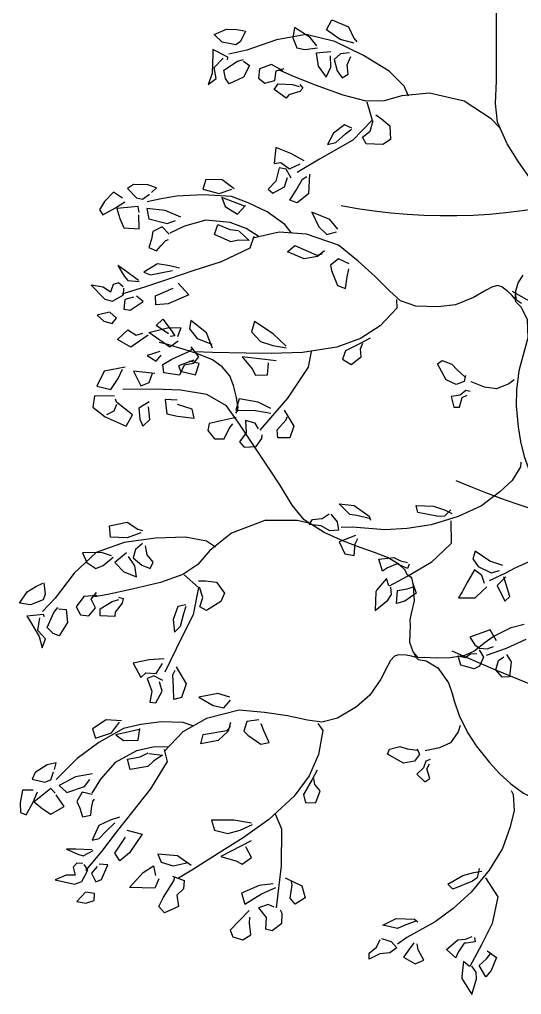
# Model space of a CAD drawing. Header units: millimetres. Extents: x 87938 to 265635, y 330093 to 434310.
# Drawn here: x 232377 to 233626, y 367551 to 369977 of the extents above; entities that cross this region are included whole.
import ezdxf

# ---------------------------------------------------------------- set-up
doc = ezdxf.new("R2010")
doc.units = ezdxf.units.MM

# ---------------------------------------------------------------- blocks, each defined once
blk = doc.blocks.new('A$C02942DF4')
at = {"linetype": 'Continuous'}
for p, q in [((545.4, 3364.1), (555.1, 3381.7)), ((555.1, 3381.7), (584.9, 3369.7)), ((345.9, 3355.6), (368.2, 3365)), ((368.2, 3365), (386.5, 3364.5)), ((386.5, 3364.5), (399.7, 3362.2)), ((488.8, 3368.2), (485.8, 3349.8)), ((516.9, 3350.3), (488.8, 3368.2)), ((569.8, 3346.8), (545.4, 3364.1)), ((584.9, 3369.7), (594.2, 3349.2)), ((360.5, 3342.2), (345.9, 3355.6)), ((401.8, 3361.7), (392.7, 3343.5)), ((456.5, 3346.5), (403.9, 3327.8)), ((509.4, 3355.6), (456.5, 3346.5)), ((485.8, 3349.8), (493.1, 3332.1)), ((560.5, 3343.2), (509.4, 3355.6)), ((528.6, 3335.8), (516.9, 3350.3)), ((594.8, 3340.7), (569.8, 3346.8)), ((594.2, 3349.2), (599.3, 3342.5)), ((370.3, 3315.3), (343.7, 3329.1)), ((343.7, 3329.1), (343.9, 3320.7)), ((384.3, 3337.4), (360.5, 3342.2)), ((403.9, 3327.8), (371.9, 3320.6)), ((392.7, 3343.5), (384.3, 3337.4)), ((493.1, 3332.1), (507.2, 3329.3)), ((507.2, 3329.3), (529.6, 3332)), ((611.3, 3318.6), (560.5, 3343.2)), ((343.9, 3320.7), (342.4, 3286.6)), ((346.2, 3296.9), (361.8, 3314)), ((369.8, 3310.8), (370.3, 3315.3)), ((387.5, 3308.2), (398.4, 3311.6)), ((553.6, 3325.2), (527.4, 3322.5)), ((527.4, 3322.5), (531, 3299.6)), ((553.5, 3297.5), (552.9, 3317.9)), ((570.8, 3321.5), (559, 3311.3)), ((559, 3311.3), (564.6, 3291.5)), ((586.5, 3323.4), (570.8, 3321.5)), ((582.4, 3301.8), (588.9, 3316.7)), ((657, 3290.6), (611.3, 3318.6)), ((349.3, 3277.4), (346.2, 3296.9)), ((363, 3292.4), (387.5, 3308.2)), ((398.2, 3308.7), (408.9, 3300.5)), ((408.9, 3300.5), (398.3, 3279.9)), ((426.4, 3294.5), (424.6, 3278.4)), ((448, 3302.3), (426.4, 3294.5)), ((467.9, 3291.3), (448, 3302.3)), ((456.2, 3291.3), (470.4, 3295.5)), ((531, 3299.6), (545.3, 3279.7)), ((545.3, 3279.7), (553.5, 3297.5)), ((584.1, 3285.3), (582.4, 3301.8)), ((342.4, 3286.6), (335.5, 3266.9)), ((335.5, 3266.9), (349.3, 3277.4)), ((365.9, 3277.4), (363, 3292.4)), ((372.5, 3268.4), (365.9, 3277.4)), ((398.3, 3279.9), (372.5, 3268.4)), ((424.6, 3278.4), (436.2, 3269.1)), ((453.7, 3274.3), (456.2, 3291.3)), ((485.6, 3281.6), (463.2, 3291.7)), ((526.3, 3265.7), (485.6, 3281.6)), ((564.6, 3291.5), (573.7, 3278.6)), ((573.7, 3278.6), (584.1, 3285.3)), ((683.8, 3264.1), (657, 3290.6)), ((436.2, 3269.1), (453.7, 3274.3)), ((452.8, 3257.8), (459.7, 3268)), ((474.1, 3242.4), (452.8, 3257.8)), ((459.7, 3268), (485, 3267)), ((485, 3267), (496.9, 3263.5)), ((503.8, 3260.7), (498, 3254.6)), ((498.5, 3267.2), (503.8, 3260.7)), ((575.4, 3248), (526.3, 3265.7)), ((691.5, 3246.3), (683.8, 3264.1)), ((478.8, 3248.3), (474.1, 3242.4)), ((498, 3254.6), (478.8, 3248.3)), ((616.1, 3237.5), (575.4, 3248)), ((679.5, 3246.9), (648, 3237.8)), ((728.7, 3251.3), (679.5, 3246.9)), ((790.3, 3237.3), (728.7, 3251.3)), ((648, 3237.8), (616.1, 3237.5)), ((838.4, 3205.7), (790.3, 3237.3)), ((633.1, 3212.9), (643.5, 3206)), ((643.5, 3206), (658.4, 3193.6)), ((577.6, 3195.5), (557.9, 3180.7)), ((590.9, 3189.6), (577.6, 3195.5)), ((623.3, 3184), (628.3, 3203)), ((658.4, 3193.6), (659.4, 3169.2)), ((854.7, 3188.7), (838.4, 3205.7)), ((557.9, 3180.7), (547.2, 3160.1)), ((562.1, 3163.8), (579.3, 3179.2)), ((579.3, 3179.2), (590, 3187.6)), ((609.9, 3173.4), (623.3, 3184)), ((615.9, 3161.4), (609.9, 3173.4)), ((455.6, 3154.7), (452.8, 3126.4)), ((482.3, 3144.3), (455.6, 3154.7)), ((547.2, 3160.1), (562.1, 3163.8)), ((645.7, 3160.6), (615.9, 3161.4)), ((659.4, 3169.2), (645.7, 3160.6)), ((505.9, 3131.2), (482.3, 3144.3)), ((452.8, 3126.4), (464.6, 3128.4)), ((464.6, 3128.4), (479.7, 3117.3)), ((479.7, 3117.3), (498.7, 3125.7)), ((461.3, 3118.6), (455.4, 3095.2)), ((473.7, 3116.3), (461.3, 3118.6)), ((482.7, 3100.5), (473.7, 3116.3)), ((503.1, 3098.9), (510.6, 3103.7)), ((515.6, 3107.6), (513.9, 3072.8)), ((202.9, 3089), (192.1, 3082.4)), ((228.2, 3088.8), (202.9, 3089)), ((243.8, 3083.1), (228.2, 3088.8)), ((330.9, 3098), (326.1, 3081.1)), ((360, 3097.8), (330.9, 3098)), ((381.8, 3081.3), (360, 3097.8)), ((455.4, 3095.2), (441.9, 3080.9)), ((450.4, 3074), (471.1, 3085.3)), ((471.1, 3085.3), (476.1, 3101.7)), ((491.6, 3079.3), (503.1, 3098.9)), ((167.1, 3075.4), (151.1, 3059.1)), ((183, 3065), (167.1, 3075.4)), ((192.1, 3082.4), (208.1, 3065.3)), ((218.9, 3063.2), (231, 3071.9)), ((234.8, 3075), (243.8, 3083.1)), ((278.9, 3068.7), (251.9, 3063.5)), ((326.7, 3071), (278.9, 3068.7)), ((326.1, 3081.1), (355.1, 3073.2)), ((376.8, 3067.9), (326.7, 3071)), ((355.1, 3073.2), (377.4, 3081.1)), ((406.5, 3056.9), (376.8, 3067.9)), ((441.9, 3080.9), (450.4, 3074)), ((480.4, 3061.5), (491.6, 3079.3)), ((513.9, 3072.8), (493.6, 3056.8)), ((151.1, 3059.1), (142.3, 3044.3)), ((170.9, 3047.5), (187.5, 3058.7)), ((210.8, 3050), (172.9, 3046.6)), ((208.1, 3065.3), (218.9, 3063.2)), ((212.5, 3039.2), (210.8, 3050)), ((251.9, 3063.5), (227.2, 3058.4)), ((399.7, 3050.6), (359.6, 3066)), ((359.6, 3066), (365.3, 3049.9)), ((365.3, 3049.9), (387.7, 3036.2)), ((387.7, 3036.2), (401.4, 3051.8)), ((439.9, 3040.4), (406.5, 3056.9)), ((493.6, 3056.8), (480.4, 3061.5)), ((142.3, 3044.3), (148.3, 3035.6)), ((148.3, 3035.6), (170.9, 3047.5)), ((172.9, 3046.6), (178.1, 3029)), ((212.9, 3010.6), (212.4, 3035.5)), ((258.8, 3043.2), (226.1, 3046.3)), ((226.1, 3046.3), (230.1, 3028.4)), ((286.9, 3031), (258.8, 3043.2)), ((471.4, 3018.4), (439.9, 3040.4)), ((551.3, 3027.1), (519.6, 3040)), ((519.6, 3040), (532.3, 3013.9)), ((178.1, 3029), (185.4, 3012.1)), ((230.1, 3028.4), (262.3, 3020)), ((262.3, 3020), (277.3, 3025)), ((346.6, 3000.4), (352.8, 3018.2)), ((352.8, 3018.2), (374.1, 3009.1)), ((482.8, 3003.8), (471.4, 3018.4)), ((565.5, 3009.8), (551.3, 3027.1)), ((185.4, 3012.1), (212.9, 3010.6)), ((236.8, 3005.5), (234.4, 2992.2)), ((253.5, 3014), (236.8, 3005.5)), ((265.8, 3000.7), (253.5, 3014)), ((375.7, 2987.4), (346.6, 3000.4)), ((374.1, 3009.1), (389.5, 3007.6)), ((390.2, 3006.1), (408.4, 2989.9)), ((532.3, 3013.9), (546.4, 3000.2)), ((546.4, 3000.2), (563.3, 3004.9)), ((234.4, 2992.2), (229.8, 2977)), ((243.8, 2971.5), (251.7, 2981)), ((251.7, 2981), (260, 2989.8)), ((260, 2989.8), (264.9, 2991.5)), ((389.4, 2990.3), (375.7, 2987.4)), ((408.4, 2989.9), (389.4, 2990.3)), ((416.5, 2996.8), (409.3, 2976)), ((476.5, 2969.3), (489.5, 2980.9)), ((489.5, 2980.9), (528.3, 2963.4)), ((229.8, 2977), (243.8, 2971.5)), ((409.3, 2976), (358.2, 2951.8)), ((505.7, 2957), (476.5, 2969.3)), ((528.3, 2963.4), (538.1, 2965.9)), ((541.8, 2971.6), (529.4, 2961.2)), ((245.3, 2948.3), (221.1, 2933.5)), ((267.4, 2944.7), (245.3, 2948.3)), ((358.2, 2951.8), (309.8, 2936.2)), ((529.4, 2961.2), (505.7, 2957)), ((567.1, 2957.2), (552.9, 2945.6)), ((586.1, 2948), (567.1, 2957.2)), ((188.3, 2935.9), (174.5, 2945.1)), ((174.5, 2945.1), (186, 2926.3)), ((211.8, 2918.8), (188.3, 2935.9)), ((221.1, 2933.5), (233.1, 2928.8)), ((233.1, 2928.8), (250.5, 2932.5)), ((250.5, 2932.5), (271.7, 2936.4)), ((309.8, 2936.2), (264.6, 2921)), ((284.5, 2940.4), (267.4, 2944.7)), ((552.9, 2945.6), (554.7, 2936.2)), ((554.7, 2936.2), (565.4, 2909.7)), ((582.6, 2925.1), (585.6, 2939.5)), ((166.3, 2911.5), (161.7, 2898.1)), ((175.9, 2914.2), (166.3, 2911.5)), ((184.4, 2907.3), (175.9, 2914.2)), ((186, 2926.3), (192.3, 2918.6)), ((192.3, 2918.6), (212.7, 2916.8)), ((264.6, 2921), (224, 2907.2)), ((282.2, 2914.1), (300.9, 2892.9)), ((579.3, 2904.1), (582.6, 2925.1)), ((148.5, 2906.7), (127.6, 2910.5)), ((127.6, 2910.5), (151.8, 2885.5)), ((161.7, 2898.1), (148.5, 2906.7)), ((224, 2907.2), (181.8, 2894.5)), ((185.1, 2893.1), (185.5, 2905.1)), ((242, 2891.5), (273.4, 2904.8)), ((565.4, 2909.7), (579.3, 2904.1)), ((151.8, 2885.5), (165.3, 2881.6)), ((165.3, 2881.6), (185.1, 2893.1)), ((187.5, 2884.8), (185.7, 2867.9)), ((202.6, 2888.9), (187.5, 2884.8)), ((196.6, 2865.7), (220.1, 2881.4)), ((220.1, 2881.4), (208, 2890.9)), ((242.1, 2875.4), (242, 2891.5)), ((264.2, 2877.4), (242.1, 2875.4)), ((300.9, 2892.9), (264.2, 2877.4)), ((669.9, 2884.7), (670.8, 2869.2)), ((160.2, 2862.2), (138.1, 2857.2)), ((172.2, 2851.8), (160.6, 2862.1)), ((185.7, 2867.9), (196.6, 2865.7)), ((670.8, 2869.2), (640.8, 2837.9)), ((138.1, 2857.2), (150, 2846.2)), ((150, 2846.2), (164.9, 2842)), ((164.9, 2842), (172.2, 2851.8)), ((243.1, 2838.7), (255, 2849.8)), ((255, 2849.8), (267.8, 2832.9)), ((304.6, 2847.6), (302.2, 2832.8)), ((332.2, 2825.8), (304.6, 2847.6)), ((417.4, 2845.8), (412.4, 2827.6)), ((450.8, 2823.6), (417.4, 2845.8)), ((174.1, 2813.6), (192.6, 2831.1)), ((192.6, 2831.1), (207.5, 2821.7)), ((207.5, 2821.7), (219.3, 2824.8)), ((230, 2826), (265.3, 2835.1)), ((267, 2800.4), (230, 2826)), ((264.8, 2823.6), (243.1, 2838.7)), ((265.3, 2835.1), (286.6, 2834.6)), ((267.8, 2832.9), (276, 2820)), ((286.6, 2834.6), (280.6, 2818.7)), ((302.2, 2832.8), (315.9, 2815.7)), ((342.9, 2798.4), (332.2, 2825.8)), ((412.4, 2827.6), (428.6, 2810.1)), ((640.8, 2837.9), (606.1, 2815.7)), ((197.9, 2800), (174.1, 2813.6)), ((228.6, 2821.6), (197.9, 2800)), ((281.8, 2810.5), (267, 2800.4)), ((276, 2820), (267.7, 2819)), ((315.9, 2815.7), (341.7, 2805.7)), ((428.6, 2810.1), (450.5, 2802.9)), ((473.8, 2802.1), (450.8, 2823.6)), ((606.1, 2815.7), (564, 2800.2)), ((623.1, 2816.2), (606.7, 2807.2)), ((249.6, 2792.2), (227.2, 2785.4)), ((270.8, 2778.9), (302.2, 2792.8)), ((302.2, 2792.8), (307.1, 2796.9)), ((304.8, 2801), (318, 2782.7)), ((343.2, 2790.7), (311.6, 2792.1)), ((402.6, 2789.4), (343.2, 2790.7)), ((503, 2790.5), (447.4, 2788.6)), ((450.5, 2802.9), (474.1, 2799.1)), ((564, 2800.2), (503, 2790.5)), ((579.2, 2793.6), (574, 2779)), ((606.7, 2807.2), (579.2, 2793.6)), ((606.1, 2797.2), (610.1, 2807)), ((607.4, 2782.7), (606.1, 2797.2)), ((227.2, 2785.4), (242.8, 2775.2)), ((242.8, 2775.2), (252, 2785.6)), ((254.6, 2769.4), (270.8, 2778.9)), ((309.8, 2777.2), (282.5, 2767.1)), ((319.6, 2771.3), (301.7, 2775)), ((318, 2782.7), (308.7, 2771.3)), ((456, 2776), (395.9, 2782.8)), ((395.9, 2782.8), (413.7, 2761.8)), ((447.4, 2788.6), (402.6, 2789.4)), ((574, 2779), (589.4, 2769.6)), ((589.4, 2769.6), (607.4, 2782.7)), ((743, 2770.7), (751.3, 2776.4)), ((751.3, 2776.4), (768.6, 2770)), ((150.3, 2757.5), (137.3, 2730.7)), ((188, 2764.6), (150.3, 2757.5)), ((175.4, 2744.3), (183.1, 2760.8)), ((240.3, 2753.6), (202.9, 2757.5)), ((202.9, 2757.5), (215.4, 2731.6)), ((256.8, 2754.3), (254.6, 2769.4)), ((282.5, 2767.1), (286.4, 2757.2)), ((292.7, 2768.3), (284.4, 2750.1)), ((286.4, 2757.2), (312.6, 2751.2)), ((308.7, 2771.3), (292.7, 2768.3)), ((312.6, 2751.2), (319.6, 2771.3)), ((413.7, 2761.8), (419.6, 2750.3)), ((440.6, 2751.2), (442.3, 2772.3)), ((758.1, 2742), (743, 2770.7)), ((768.6, 2770), (777.6, 2759.7)), ((777.6, 2759.7), (791.3, 2747.4)), ((162.5, 2724.7), (175.4, 2744.3)), ((230.2, 2737.4), (236.6, 2753.8)), ((284.4, 2750.1), (256.8, 2754.3)), ((419.6, 2750.3), (440.6, 2751.2)), ((776.2, 2733.9), (758.1, 2742)), ((790.3, 2739.3), (776.2, 2733.9)), ((792.6, 2749.5), (790.3, 2739.3)), ((826.4, 2729.1), (802.6, 2738.7)), ((879.3, 2742.2), (869.7, 2734.7)), ((137.3, 2730.7), (162.5, 2724.7)), ((215.4, 2731.6), (230.2, 2737.4)), ((793.5, 2722.9), (783.3, 2715)), ((801, 2721.3), (793.5, 2722.9)), ((847.9, 2725.9), (826.4, 2729.1)), ((869.7, 2734.7), (847.9, 2725.9)), ((133.4, 2713.6), (130.5, 2693.5)), ((168.8, 2712.9), (133.4, 2713.6)), ((172.6, 2702.2), (170.6, 2707.8)), ((280.3, 2705.9), (259, 2707.2)), ((259, 2707.2), (262, 2681.5)), ((390.5, 2708.1), (384.8, 2688.4)), ((424.1, 2702.4), (390.5, 2708.1)), ((783.3, 2715), (767.2, 2712.3)), ((767.2, 2712.3), (771.7, 2693.2)), ((782.1, 2693.6), (787, 2710.4)), ((787, 2710.4), (795.6, 2715.1)), ((130.5, 2693.5), (152, 2676.1)), ((167.4, 2686.2), (154.5, 2679.7)), ((172.3, 2698), (167.4, 2686.2)), ((201.1, 2679.8), (172.6, 2702.2)), ((230.7, 2702.8), (212.2, 2691.8)), ((212.2, 2691.8), (214, 2672)), ((231.5, 2671.3), (229.1, 2694.3)), ((307, 2690.1), (280.7, 2698)), ((310.7, 2673.9), (307, 2690.1)), ((384.8, 2688.4), (419.2, 2687.3)), ((419.2, 2687.3), (446.6, 2682.7)), ((446.8, 2691), (424.1, 2702.4)), ((470.5, 2687.9), (487.4, 2659.5)), ((771.7, 2693.2), (782.1, 2693.6)), ((152, 2676.1), (189.3, 2659.8)), ((189.3, 2659.8), (201.1, 2679.8)), ((214, 2672), (219.5, 2659.9)), ((219.5, 2659.9), (231.5, 2671.3)), ((262, 2681.5), (281.1, 2677.5)), ((281.1, 2677.5), (310.7, 2673.9)), ((385.1, 2674.9), (337.3, 2664.4)), ((418.9, 2664.8), (401.6, 2669.6)), ((401.6, 2669.6), (402.9, 2647.8)), ((458.1, 2652.9), (474.1, 2670.8)), ((474.1, 2670.8), (475.7, 2676.1)), ((337.3, 2664.4), (335, 2651.8)), ((335, 2651.8), (346.8, 2637.3)), ((363.8, 2637.2), (372.7, 2655.7)), ((372.7, 2655.7), (379.4, 2664)), ((425, 2655.2), (418.9, 2664.8)), ((459, 2639.1), (458.1, 2652.9)), ((487.4, 2659.5), (480.6, 2638.7)), ((346.8, 2637.3), (363.8, 2637.2)), ((402.9, 2647.8), (390.8, 2631.8)), ((420.9, 2623.8), (430.5, 2637.8)), ((430.5, 2637.8), (431.6, 2644.4)), ((480.6, 2638.7), (459, 2639.1)), ((390.8, 2631.8), (399.4, 2622.4)), ((399.4, 2622.4), (420.9, 2623.8)), ((890.2, 2587.7), (875.7, 2563.4)), ((890.9, 2595.6), (890.2, 2587.7)), ((875.7, 2563.4), (853.7, 2542.9)), ((853.7, 2542.9), (821, 2518)), ((587, 2503), (568.3, 2521.8)), ((568.3, 2521.8), (594.6, 2518.8)), ((594.6, 2518.8), (621.3, 2499.8)), ((707.8, 2506.4), (704.9, 2519)), ((704.9, 2519), (735.8, 2517.3)), ((735.8, 2517.3), (755.1, 2510.9)), ((821, 2518), (779.9, 2498.9)), ((520.7, 2494.1), (537.8, 2495.5)), ((537.8, 2495.5), (550.5, 2503.7)), ((553.6, 2503.3), (564.7, 2489.5)), ((599.7, 2500.8), (587, 2503)), ((621.5, 2495.4), (599.7, 2500.8)), ((621.3, 2499.8), (623.8, 2492.8)), ((744.7, 2499.3), (707.8, 2506.4)), ((779.9, 2498.9), (731.9, 2484.2)), ((755.1, 2499.7), (744.7, 2499.3)), ((766.9, 2511.3), (755.1, 2499.7)), ((755.1, 2510.9), (768.2, 2504.6)), ((160.1, 2482.4), (191.5, 2488.8)), ((161.7, 2462.3), (160.1, 2482.4)), ((191.5, 2488.8), (210.6, 2476.9)), ((435.9, 2491.8), (376.8, 2469.4)), ((493.5, 2491.9), (435.9, 2491.8)), ((516.4, 2486.8), (493.5, 2491.9)), ((515.1, 2485.1), (520.7, 2494.1)), ((536, 2482.5), (515.1, 2485.1)), ((551.7, 2473.9), (536, 2482.5)), ((564.7, 2489.5), (567.2, 2474.6)), ((591.8, 2480), (571.7, 2479.5)), ((649.6, 2475.7), (591.8, 2480)), ((731.9, 2484.2), (689, 2477.7)), ((191.6, 2461.3), (161.7, 2462.3)), ((241.8, 2460.8), (185.9, 2453.2)), ((215.8, 2470.1), (191.6, 2461.3)), ((210.6, 2476.9), (218.5, 2474.1)), ((295.3, 2462.6), (241.8, 2460.8)), ((332.3, 2455.3), (295.3, 2462.6)), ((376.8, 2469.4), (338.2, 2438.6)), ((567.2, 2474.6), (551.7, 2473.9)), ((597.1, 2465.6), (568.1, 2454.4)), ((689, 2477.7), (649.6, 2475.7)), ((185.9, 2453.2), (136.4, 2435.4)), ((218.4, 2451.1), (206.4, 2440.8)), ((226.9, 2430.8), (224.1, 2446.8)), ((348.5, 2444.8), (332.3, 2455.3)), ((568.1, 2454.4), (578.3, 2432.8)), ((594.9, 2429.7), (596.7, 2450.6)), ((596.7, 2450.6), (601.1, 2460.3)), ((136.4, 2435.4), (97.2, 2398.6)), ((145.5, 2435.1), (112.2, 2434.5)), ((112.2, 2434.5), (119.8, 2417.6)), ((163.3, 2429.5), (145.5, 2435.1)), ((149, 2412.2), (166.2, 2426.9)), ((190, 2434.4), (169.6, 2417.7)), ((205.2, 2411.3), (193.5, 2427.9)), ((206.4, 2440.8), (202.1, 2425.9)), ((237.5, 2418), (226.9, 2430.8)), ((338.2, 2438.6), (317, 2413.6)), ((578.3, 2432.8), (594.9, 2429.7)), ((638.9, 2423.5), (665.4, 2426.3)), ((665.4, 2426.3), (677.3, 2420.4)), ((809.7, 2437.5), (805.9, 2424.2)), ((836.1, 2420), (809.7, 2437.5)), ((119.8, 2417.6), (135.7, 2406.7)), ((135.7, 2406.7), (149, 2412.2)), ((169.6, 2417.7), (185.3, 2400.6)), ((202.1, 2425.9), (217.7, 2412.4)), ((208.2, 2391.9), (205.2, 2411.3)), ((217.7, 2412.4), (232.5, 2406.7)), ((232.5, 2406.7), (237.5, 2418)), ((317, 2413.6), (290.5, 2395.8)), ((644.9, 2402.1), (638.9, 2423.5)), ((671.4, 2415.2), (654, 2408.2)), ((674.6, 2413.4), (671.4, 2415.2)), ((689.4, 2406.7), (674.6, 2413.4)), ((677.3, 2420.4), (689.9, 2417.6)), ((692.3, 2414.2), (689.4, 2406.7)), ((805.9, 2424.2), (815.2, 2410.1)), ((815.2, 2410.1), (838.4, 2399.2)), ((859.2, 2411.8), (836.1, 2420)), ((97.2, 2398.6), (63.7, 2354)), ((185.3, 2400.6), (208.2, 2391.9)), ((290.5, 2395.8), (250.8, 2382.1)), ((654, 2408.2), (644.9, 2402.1)), ((808.7, 2404.6), (795.4, 2381.6)), ((821.5, 2394.2), (808.7, 2404.6)), ((826.7, 2380), (821.5, 2394.2)), ((838.4, 2399.2), (853.4, 2403.3)), ((864.1, 2391.9), (848.7, 2376.5)), ((871.7, 2356.7), (860.6, 2392.1)), ((13.5, 2365.3), (29, 2375)), ((29, 2375), (41.2, 2380.4)), ((43.2, 2381.1), (45.7, 2360.9)), ((250.8, 2382.1), (200, 2369.8)), ((318.2, 2384.6), (330.7, 2384.6)), ((330.7, 2384.6), (350, 2382.5)), ((350, 2382.5), (364.3, 2362.7)), ((652.4, 2389.2), (635.1, 2368.6)), ((656.4, 2376), (652.4, 2389.2)), ((689.2, 2370.5), (702.3, 2374.6)), ((698.2, 2381.7), (705.2, 2362.9)), ((795.4, 2381.6), (786.6, 2365.3)), ((848.7, 2376.5), (862.4, 2348.4)), ((0, 2345.2), (13.5, 2365.3)), ((45.7, 2360.9), (42.1, 2351.1)), ((114.6, 2357), (100.9, 2338.6)), ((137.2, 2358.9), (114.6, 2357)), ((127.5, 2352.4), (137, 2363.8)), ((157.3, 2360.6), (133.1, 2356.6)), ((200, 2369.8), (157.3, 2360.6)), ((326.1, 2355.2), (319.7, 2373.8)), ((364.3, 2362.7), (357.6, 2348)), ((633.2, 2365.3), (632.4, 2331.9)), ((635.1, 2368.6), (633.2, 2365.3)), ((654.8, 2350.6), (661, 2360.8)), ((661, 2360.8), (660.2, 2373.5)), ((670.3, 2344.3), (671.7, 2367.7)), ((671.7, 2367.7), (689.2, 2370.5)), ((705.2, 2362.9), (684.9, 2348.5)), ((786.6, 2365.3), (780.3, 2354.7)), ((809.8, 2354.4), (823, 2367.1)), ((823, 2367.1), (830.4, 2373.9)), ((19.6, 2342.1), (0, 2345.2)), ((42.1, 2351.1), (19.6, 2342.1)), ((63.7, 2354), (41, 2330.3)), ((134.8, 2336.8), (127.5, 2352.4)), ((143.2, 2334.9), (164.9, 2348)), ((164.9, 2348), (176.7, 2351.6)), ((182.6, 2344.9), (170.1, 2329)), ((176, 2355.7), (184.1, 2353.2)), ((184.1, 2353.2), (182.6, 2344.9)), ((281.6, 2339.5), (273.3, 2316.2)), ((295.9, 2342), (281.6, 2339.5)), ((291.9, 2326.9), (296.2, 2339.8)), ((320.7, 2338.9), (326.1, 2355.2)), ((357.6, 2348), (332.4, 2332.2)), ((632.4, 2331.9), (654.8, 2350.6)), ((684.9, 2348.5), (670.3, 2344.3)), ((780.3, 2354.7), (809.8, 2354.4)), ((862.4, 2348.4), (871.7, 2356.7)), ((42.6, 2325), (12.8, 2321.9)), ((44.6, 2320.9), (42.6, 2325)), ((49.1, 2301.9), (60.8, 2328.6)), ((60.8, 2328.6), (68.1, 2337.4)), ((69.5, 2334.9), (83, 2333.9)), ((83, 2333.9), (85.4, 2311)), ((100.9, 2338.6), (108.2, 2324.2)), ((108.2, 2324.2), (123.1, 2322.8)), ((123.1, 2322.8), (134.8, 2336.8)), ((143.1, 2322.6), (143.2, 2334.9)), ((169.4, 2321.4), (143.1, 2322.6)), ((170.1, 2329), (169.4, 2321.4)), ((286.1, 2304.5), (291.9, 2326.9)), ((332.4, 2332.2), (320.7, 2338.9)), ((12.8, 2321.9), (17.6, 2315)), ((17.6, 2315), (35.1, 2285.7)), ((32.6, 2296.3), (36.2, 2319.2)), ((85.4, 2311), (70.3, 2287.1)), ((273.3, 2316.2), (275.7, 2293.3)), ((46, 2281.9), (32.6, 2296.3)), ((59.9, 2291), (49.1, 2301.9)), ((70.3, 2287.1), (59.9, 2291)), ((275.7, 2293.3), (286.1, 2304.5)), ((836.5, 2297.9), (800.2, 2284.7)), ((847.8, 2278), (836.5, 2297.9)), ((35.1, 2285.7), (40.2, 2265.5)), ((40.2, 2265.5), (46, 2281.9)), ((800.2, 2284.7), (809, 2270.9)), ((809, 2270.9), (817.6, 2265.3)), ((899.9, 2280.3), (865.2, 2264.3)), ((792.3, 2248.8), (801.6, 2255.3)), ((801.6, 2255.3), (812.8, 2255.7)), ((817.2, 2262.3), (824.5, 2249.1)), ((817.6, 2265.3), (831.2, 2263.8)), ((865.2, 2264.3), (829.2, 2251.9)), ((831.2, 2263.8), (842.4, 2267.9)), ((865.3, 2253.8), (873.8, 2240.6)), ((230.4, 2244.3), (202.3, 2238.2)), ((202.3, 2238.2), (215.6, 2213)), ((257.3, 2246.3), (230.4, 2244.3)), ((243.1, 2220.3), (254.3, 2237.7)), ((784.6, 2234.8), (779.4, 2251.5)), ((779.4, 2251.5), (792.3, 2248.8)), ((824.5, 2249.1), (817.8, 2233.2)), ((846.7, 2226.9), (851.4, 2243.3)), ((851.4, 2243.3), (860.9, 2249.6)), ((873.8, 2240.6), (871.1, 2214.4)), ((215.6, 2213), (224.4, 2221.2)), ((224.4, 2221.2), (243.1, 2220.3)), ((272.7, 2217.8), (276.4, 2226)), ((278.4, 2231.9), (296.2, 2202)), ((807.9, 2228.5), (784.6, 2234.8)), ((817.8, 2233.2), (807.9, 2228.5)), ((857.6, 2213.5), (846.7, 2226.9)), ((238.7, 2216.2), (227, 2211.3)), ((227, 2211.3), (235.1, 2188.5)), ((254.9, 2207.9), (238.7, 2216.2)), ((253.5, 2188.8), (248.8, 2205.3)), ((274, 2195.1), (272.7, 2217.8)), ((296.2, 2202), (288, 2177.5)), ((871.1, 2214.4), (857.6, 2213.5)), ((235.1, 2188.5), (231.6, 2169)), ((242.5, 2168), (253.5, 2188.8)), ((274.5, 2174.2), (274, 2195.1)), ((352.6, 2184.6), (319, 2177.8)), ((374, 2178), (352.6, 2184.6)), ((231.6, 2169), (242.5, 2168)), ((288, 2177.5), (274.5, 2174.2)), ((319, 2177.8), (344.1, 2163.1)), ((363.3, 2159.4), (374.9, 2172.7)), ((344.1, 2163.1), (363.3, 2159.4)), ((154.1, 2137.9), (129.7, 2122)), ((181.3, 2136.2), (154.1, 2137.9)), ((163.5, 2114.7), (177.8, 2133.6)), ((252.3, 2134.2), (215.4, 2129.5)), ((290.8, 2133.2), (252.3, 2134.2)), ((308.3, 2127.4), (290.8, 2133.2)), ((375.3, 2133), (370.7, 2117.5)), ((404.3, 2134.9), (398.9, 2117.5)), ((425.3, 2137.8), (404.3, 2134.9)), ((129.7, 2122), (135, 2105.3)), ((135, 2105.3), (163.5, 2114.7)), ((184.6, 2122.3), (141.1, 2097.2)), ((213.1, 2120.5), (171.3, 2111.2)), ((215.4, 2129.5), (184.6, 2122.3)), ((211.1, 2101.8), (214, 2122.4)), ((326.6, 2111.9), (368.6, 2118.8)), ((370.7, 2117.5), (353.3, 2100.9)), ((368.6, 2118.8), (375.3, 2126.2)), ((398.9, 2117.5), (405.6, 2110.7)), ((435, 2116.8), (429.5, 2130.5)), ((443.8, 2097.5), (435, 2116.8)), ((530.1, 2131.3), (539.4, 2118.8)), ((539.4, 2118.8), (531.6, 2076.2)), ((779.5, 2116.4), (766.1, 2097)), ((783.3, 2128), (779.5, 2116.4)), ((141.1, 2097.2), (102.4, 2068.9)), ((171.3, 2111.2), (184.9, 2101)), ((184.9, 2101), (211.1, 2101.8)), ((322.2, 2095.1), (326.6, 2111.9)), ((353.3, 2100.9), (322.2, 2095.1)), ((405.6, 2110.7), (429.2, 2094.4)), ((429.2, 2094.4), (443.8, 2097.5)), ((766.1, 2097), (746.5, 2087.8)), ((256.9, 2084.8), (262.4, 2063.6)), ((654, 2076.5), (657.7, 2085.8)), ((657.7, 2085.8), (675.7, 2090.1)), ((675.7, 2090.1), (688.9, 2086.5)), ((688.9, 2086.5), (707.1, 2083.8)), ((707, 2086.2), (710.7, 2076.4)), ((746.5, 2087.8), (721.3, 2082.8)), ((102.4, 2068.9), (82.8, 2049.7)), ((192, 2067.6), (214.7, 2071.8)), ((196.6, 2049.3), (192, 2067.6)), ((214.7, 2071.8), (228.4, 2079)), ((237.9, 2064.5), (228, 2054.6)), ((229.8, 2078.2), (254, 2074.7)), ((262.4, 2063.6), (233.1, 2015.2)), ((254, 2074.7), (237.9, 2064.5)), ((531.6, 2076.2), (514.9, 2038.5)), ((682.4, 2060.9), (654, 2076.5)), ((702, 2064.2), (682.4, 2060.9)), ((710.7, 2076.4), (702, 2064.2)), ((722.4, 2064.6), (718.2, 2052.4)), ((729.6, 2067.4), (722.4, 2064.6)), ((49.1, 2057.8), (27.9, 2043.9)), ((65.2, 2061.6), (49.1, 2057.8)), ((55.5, 2031.2), (60.7, 2045.2)), ((62.2, 2049.8), (65.2, 2061.6)), ((82.8, 2049.7), (65.1, 2031.8)), ((228, 2054.6), (196.6, 2049.3)), ((528.9, 2048.4), (520.1, 2031.8)), ((718.2, 2052.4), (706.4, 2041.2)), ((723.9, 2050.5), (728.5, 2059.3)), ((729.1, 2033.8), (723.9, 2050.5)), ((27.9, 2043.9), (22.5, 2032.4)), ((22.5, 2032.4), (45.3, 2027)), ((45.3, 2027), (55.5, 2031.2)), ((99.8, 2036.6), (70.8, 2021.1)), ((129.9, 2041.9), (99.8, 2036.6)), ((115.5, 2019.1), (125.3, 2031.6)), ((514.9, 2038.5), (488.4, 2002.4)), ((520.1, 2031.8), (504.7, 2005.3)), ((525.2, 2023.1), (523.1, 2033.5)), ((706.4, 2041.2), (720.7, 2027.8)), ((720.7, 2027.8), (729.1, 2033.8)), ((5.6, 2012.9), (1.2, 1990.4)), ((24.5, 2012.9), (5.6, 2012.9)), ((56, 2015.7), (26.3, 1992)), ((63.4, 2007.7), (56, 2015.7)), ((70.8, 2021.1), (84, 2008.4)), ((84, 2008.4), (115.5, 2019.1)), ((233.1, 2015.2), (201.4, 1975.5)), ((534.2, 2011.7), (525.2, 2023.1)), ((526.5, 1990.9), (534.2, 2011.7)), ((873.9, 2012.2), (877.7, 2005.2)), ((24.1, 1991.6), (31.8, 2010.1)), ((79.5, 1984), (65.3, 2004.5)), ((111.4, 2009.3), (102.2, 1992.9)), ((102.2, 1992.9), (107.5, 1980.6)), ((129, 2005), (111.4, 2009.3)), ((130.3, 1992.7), (133.4, 1996.8)), ((488.4, 2002.4), (442.9, 1960.7)), ((504.7, 2005.3), (508.4, 1990.3)), ((877.7, 2005.2), (879, 1976.9)), ((1.2, 1990.4), (2, 1973.2)), ((11.8, 1969.2), (24.1, 1991.6)), ((26.3, 1992), (40.3, 1980.2)), ((40.3, 1980.2), (55.7, 1970.1)), ((55.7, 1970.1), (79.5, 1984)), ((107.5, 1980.6), (112.1, 1965.4)), ((126.8, 1968.5), (128.2, 1980.8)), ((128.2, 1980.8), (130.3, 1992.7)), ((201.4, 1975.5), (172.1, 1937.9)), ((508.4, 1990.3), (526.5, 1990.9)), ((879, 1976.9), (872, 1947.7)), ((2, 1973.2), (11.8, 1969.2)), ((112.1, 1965.4), (126.8, 1968.5)), ((161.3, 1959.2), (140.9, 1950)), ((177.9, 1965), (161.3, 1959.2)), ((381.1, 1959.5), (341, 1959.4)), ((341, 1959.4), (346.8, 1941.6)), ((412.2, 1954.2), (381.1, 1959.5)), ((442.9, 1960.7), (397.6, 1928.3)), ((140.9, 1950), (128.9, 1924.2)), ((154, 1939.7), (169.4, 1954.6)), ((190.5, 1941.8), (217.8, 1934.5)), ((346.8, 1941.6), (370, 1935.9)), ((370, 1935.9), (392.3, 1941.9)), ((392.3, 1941.9), (414, 1951.9)), ((872, 1947.7), (858.5, 1908.9)), ((128.9, 1924.2), (141.4, 1927)), ((141.4, 1927), (154, 1939.7)), ((172.1, 1937.9), (145.8, 1904)), ((169.5, 1900.8), (188.3, 1929.2)), ((217.8, 1934.5), (195.8, 1901.2)), ((397.6, 1928.3), (359.7, 1904.3)), ((100.2, 1908.1), (83.6, 1908.2)), ((83.6, 1908.2), (103.6, 1898.9)), ((129.3, 1906.9), (100.2, 1908.1)), ((411.7, 1922.6), (357.8, 1895.1)), ((412.6, 1893.4), (402.3, 1911.9)), ((858.5, 1908.9), (834.7, 1870.3)), ((103.6, 1898.9), (113.1, 1896)), ((113.1, 1896), (131.1, 1905.7)), ((145.8, 1904), (117.6, 1870.1)), ((178.4, 1887.4), (169.5, 1900.8)), ((195.8, 1901.2), (178.4, 1887.4)), ((281, 1895.8), (245.9, 1898.8)), ((245.9, 1898.8), (252, 1885.1)), ((305, 1878.9), (281, 1895.8)), ((359.7, 1904.3), (309.5, 1872.6)), ((357.8, 1895.1), (384.3, 1887.4)), ((395.5, 1881), (412.6, 1893.4)), ((101.8, 1883.3), (95.3, 1875.7)), ((95.3, 1875.7), (98.9, 1862)), ((112.7, 1882.2), (101.8, 1883.3)), ((121.2, 1870.7), (114.9, 1880.9)), ((138, 1876.9), (127.8, 1865.2)), ((156.8, 1880.3), (141.5, 1881.5)), ((145.8, 1854.2), (156.8, 1880.3)), ((220, 1866.6), (238.1, 1878)), ((238.1, 1878), (241.9, 1861.4)), ((252, 1885.1), (273, 1878.4)), ((273, 1878.4), (300, 1884.3)), ((309.5, 1872.6), (282.4, 1856.3)), ((384.3, 1887.4), (395.5, 1881)), ((817, 1873.4), (813.6, 1857.2)), ((83.1, 1861.9), (63.6, 1853.5)), ((98.9, 1862), (83.1, 1861.9)), ((111, 1850.2), (121.2, 1870.7)), ((127.8, 1865.2), (135.6, 1850.1)), ((135.6, 1850.1), (145.8, 1854.2)), ((195.6, 1839.6), (220, 1866.6)), ((247.4, 1855.2), (240.6, 1838.7)), ((271.8, 1860), (292.9, 1852)), ((274.2, 1851.8), (275.9, 1857.9)), ((472.4, 1857.2), (502.1, 1842.7)), ((761.1, 1845.6), (787.8, 1861.3)), ((787.8, 1861.3), (807.4, 1866.5)), ((834.7, 1870.3), (802.8, 1831.5)), ((813.6, 1857.2), (805.1, 1851.2)), ((807.4, 1866.5), (821.8, 1868.6)), ((63.6, 1853.5), (97.6, 1846)), ((97.6, 1846), (111, 1850.2)), ((240.6, 1838.7), (195.6, 1839.6)), ((255.7, 1822.8), (274.2, 1851.8)), ((291.4, 1837.3), (279.8, 1826.1)), ((292.9, 1852), (291.4, 1837.3)), ((425.7, 1843.6), (394.6, 1829.8)), ((451, 1846.6), (425.7, 1843.6)), ((429.9, 1828.3), (455.4, 1839.6)), ((481.3, 1821.1), (484.8, 1844.8)), ((484.8, 1844.8), (483.3, 1850.2)), ((502.1, 1842.7), (508, 1821.7)), ((770.4, 1836.8), (761.1, 1845.6)), ((805.1, 1851.2), (770.4, 1836.8)), ((117.4, 1831.2), (101.7, 1814.8)), ((133.2, 1829.2), (117.8, 1831.3)), ((132.5, 1816.9), (133.2, 1829.2)), ((247.4, 1805.9), (255.7, 1822.8)), ((279.8, 1826.1), (282.9, 1806.3)), ((394.6, 1829.8), (400.7, 1810.2)), ((400.7, 1810.2), (429.9, 1828.3)), ((489.7, 1810), (481.3, 1821.1)), ((508, 1821.7), (489.7, 1810)), ((802.8, 1831.5), (770.6, 1802.4)), ((101.7, 1814.8), (117.8, 1812.2)), ((117.8, 1812.2), (132.5, 1816.9)), ((257.5, 1794.6), (247.4, 1805.9)), ((282.9, 1806.3), (257.5, 1794.6)), ((442.2, 1809.4), (425, 1803.8)), ((425, 1803.8), (438.2, 1786.3)), ((452.5, 1804.7), (442.2, 1809.4)), ((770.6, 1802.4), (738.8, 1779)), ((408.4, 1799.1), (374.3, 1764)), ((408.7, 1776.3), (409.6, 1786.9)), ((438.2, 1786.3), (437, 1766.3)), ((466.7, 1793.3), (464, 1799.3)), ((466.4, 1776.3), (466.7, 1793.3)), ((411.4, 1755.9), (408.7, 1776.3)), ((449.2, 1763.3), (466.4, 1776.3)), ((645.6, 1772.6), (669.2, 1784.5)), ((671.6, 1767.2), (645.6, 1772.6)), ((669.2, 1784.5), (701.9, 1783.5)), ((683.4, 1772.4), (671.6, 1767.2)), ((704.6, 1779.9), (683.4, 1772.4)), ((738.8, 1779), (688.3, 1750.7)), ((701.9, 1783.5), (707.9, 1779)), ((374.3, 1764), (379.4, 1752.2)), ((379.4, 1752.2), (397.1, 1746.6)), ((397.1, 1746.6), (411.4, 1755.9)), ((437, 1766.3), (449.2, 1763.3)), ((688.3, 1750.7), (671.8, 1739.2)), ((792.5, 1748.2), (804.6, 1752.8)), ((808.4, 1751.2), (810.1, 1743.4)), ((621.2, 1723.2), (634.7, 1733.8)), ((634.7, 1733.8), (640.8, 1747.6)), ((643.6, 1749.1), (660.5, 1743.6)), ((660.5, 1743.6), (670.8, 1732.6)), ((700.6, 1741.6), (682.7, 1716.2)), ((708.6, 1728.8), (707, 1739.4)), ((758.7, 1729.5), (779.3, 1746.6)), ((779.3, 1746.6), (792.5, 1748.2)), ((790.5, 1740.6), (779.8, 1725.1)), ((794.1, 1740.8), (790.5, 1740.6)), ((810.1, 1743.4), (794.1, 1740.8)), ((621.5, 1712.7), (621.2, 1723.2)), ((640.3, 1722), (621.5, 1712.7)), ((658.2, 1723.5), (640.3, 1722)), ((670.8, 1732.6), (658.2, 1723.5)), ((682.7, 1716.2), (703.1, 1703.9)), ((718.6, 1710.4), (708.6, 1728.8)), ((775.6, 1715), (758.7, 1729.5)), ((779.8, 1725.1), (775.6, 1715)), ((829.9, 1713.1), (838.6, 1723.8)), ((831.2, 1727.5), (847.5, 1715.6)), ((847.5, 1715.6), (838.5, 1692.4)), ((703.1, 1703.9), (718.6, 1710.4)), ((788.9, 1708.5), (785.9, 1681.7)), ((799.6, 1699.6), (788.9, 1708.5)), ((811.7, 1689.5), (804.1, 1699.7)), ((816.9, 1701.1), (829.9, 1713.1)), ((828.6, 1680.8), (816.9, 1701.1)), ((785.9, 1681.7), (786.1, 1677.9)), ((812.3, 1677.6), (811.7, 1689.5)), ((838.5, 1692.4), (828.6, 1680.8)), ((786.1, 1677.9), (803.9, 1649.6)), ((803.9, 1649.6), (812.3, 1677.6))]:
    blk.add_line(p, q, dxfattribs=at)
for points in [[(883.1, 2884), (882.8, 2887.1), (881.5, 2897.7), (886.1, 2914.4), (895.2, 2927.8)], [(905.5, 3103.7), (887.1, 3129.8), (866.9, 3161.5), (849.4, 3200), (846.1, 3233.2), (847.5, 3273.4), (847.9, 3309.1), (847.8, 3360.5), (847.5, 3409.6)], [(617.6, 3236), (626.6, 3203.4), (592.3, 3168.3), (533.4, 3134.3), (493.7, 3110.8)], [(425.7, 2996.4), (402.8, 3011.3), (374.5, 3021.8), (331.2, 3025.7), (293.5, 3015.4), (267, 3002.9)], [(881.5, 2897.7), (880.3, 2885.9), (875.3, 2892.6), (867.7, 2899.2), (857.1, 2907.2), (849.6, 2909.5), (839.7, 2906.6), (829.3, 2901.3), (807.1, 2888.6), (774.8, 2875.6), (743.5, 2871.6), (704.7, 2873.2), (677.2, 2882.7), (658.1, 2899.4), (632.4, 2925.7), (601.9, 2952.9), (566.8, 2981.6), (510.1, 3001.2), (461.7, 3004.7), (414.8, 2993.8)], [(880.3, 2885.9), (881.4, 2881.4), (891.8, 2871.1), (902.5, 2849.3), (903.6, 2816.8), (898.1, 2797.2), (894.5, 2784.3), (887.7, 2757.9), (883.3, 2724.3), (882.7, 2696.1), (886.2, 2658.3), (890.2, 2632.3), (896.8, 2605.6), (906.4, 2579.7), (920, 2555.7), (941.2, 2521.2), (956.2, 2482.3), (959.9, 2427.5)], [(883.1, 2884), (892.4, 2878.6)], [(384.4, 2683), (387.3, 2687.2), (388.4, 2693.4), (386.9, 2702.3), (385.9, 2710.8), (380.4, 2732.1), (373.6, 2749.3), (360.4, 2764.9), (343, 2777.8), (315.4, 2788.6), (292.9, 2796.2), (261.3, 2805.4), (248.1, 2808.2)], [(518.4, 2792.4), (512.8, 2764.4), (476.2, 2709.4), (427.3, 2652.6)], [(708.3, 2248.4), (706.3, 2250.8), (699.4, 2258.9), (694, 2275.3), (694.2, 2291.5), (695.1, 2304.9), (694.3, 2315.8), (696.7, 2326.6), (701.8, 2349), (700.5, 2376.5), (697.2, 2390.1), (689, 2395.5), (685.3, 2404), (674.3, 2414.3), (654.3, 2426), (630.8, 2435.4), (605.7, 2443.9), (576, 2455.5), (541.6, 2470.8), (505.8, 2493.3), (484.7, 2519.2), (463.7, 2553.4), (444.3, 2583.4), (415.8, 2626.2), (388.5, 2667), (368, 2695.8), (332.9, 2716.2), (286, 2723.5), (239.9, 2725.2), (183.6, 2724.6)], [(766.9, 2491.4), (767.1, 2451.2), (731.9, 2417.2), (695.6, 2396), (657, 2375.6)], [(960.8, 2435.2), (930.9, 2429), (915.9, 2423.4), (880.2, 2407.2), (863.7, 2398.3), (835, 2384.8)], [(292.5, 2395.4), (318.1, 2373.1), (308.9, 2325), (278.5, 2264.1), (258.3, 2222.6)], [(708.3, 2248.4), (719, 2249), (740.3, 2248.1), (765.5, 2248.7), (791.6, 2252.5), (807.3, 2260.1), (827.8, 2275.6), (842.1, 2286), (873.6, 2301.9), (897.2, 2308)], [(699.4, 2258.9), (704.9, 2248.4), (697, 2251.2), (687, 2252.5), (673.7, 2253.3), (666.3, 2251.1), (659.6, 2243.2), (653.9, 2233.1), (642.3, 2210.3), (622.6, 2181.6), (598.7, 2161), (565.4, 2140.9), (537.3, 2133.7), (512.1, 2137), (476.2, 2144.8), (435.7, 2150.6), (390.6, 2155.2), (332.5, 2140.2), (290.2, 2116.4), (257.2, 2081.5)], [(704.9, 2248.4), (708.3, 2245.2), (722.7, 2242.4), (743.6, 2230.2), (762.4, 2203.6), (768.7, 2184.3), (772.8, 2171.5), (781.7, 2145.7), (796.5, 2115.2), (811.6, 2091.4), (835.4, 2061.8), (853.1, 2042.4), (873.3, 2023.8), (895.6, 2007.5), (920.2, 1995), (956.9, 1977.9), (990.9, 1953.7), (1024.2, 1910)], [(264.8, 2089.6), (237.5, 2089.4), (208, 2082.6), (169.8, 2061.9), (144, 2032.5), (128.8, 2007.5)], [(454.7, 1970.6), (465.5, 1944.2), (465.3, 1878.2), (455.9, 1803.8)], [(828.1, 1856.8), (850.4, 1823.4), (839.8, 1775.6), (821.2, 1737.9), (800.3, 1699.6)]]:
    blk.add_lwpolyline(points, dxfattribs=at)
for centre, major_axis, start_param, end_param in [((2002.3, 9277.2), (0, 5972.9), 2.887415, 3.241466), ((760, 4394.1), (0, 1360.3), 2.978223, 3.787616), ((1364, 4044.2), (0, 1280.5), 2.676906, 3.185695), ((1383.9, 4542.1), (0, 2104.1), 2.794914, 3.293661), ((2626, 8058.9), (0, 6195.6), 2.781581, 3.116196)]:
    blk.add_ellipse(centre, major_axis=major_axis, ratio=0.85117, start_param=start_param, end_param=end_param)

msp = doc.modelspace()

# ---------------------------------------------------------------- block references
at = {"xscale": 1.4, "yscale": 1.4, "zscale": 1.4}
msp.add_blockref('A$C02942DF4', (232377.2, 365241.3), dxfattribs=at)

doc.saveas('drawing.dxf')
